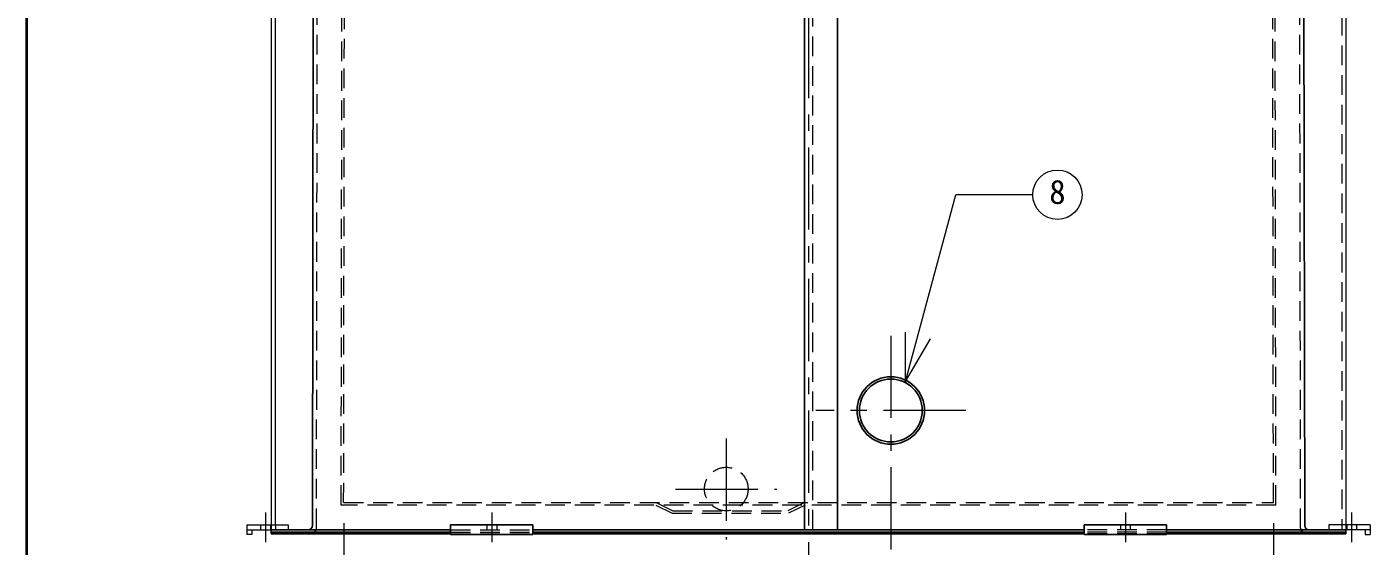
# Model space of a CAD drawing. Units: millimetres at full size, sheet at 1:20; details may follow other scales. Extents: x -4246 to 3854, y -2716 to 2904.
# Drawn here: x -4246 to -2613, y -1421 to -789 of the extents above; entities that cross this region are included whole.
import ezdxf
from ezdxf.enums import TextEntityAlignment as Align

# ---------------------------------------------------------------- set-up
doc = ezdxf.new("R2010")
doc.units = ezdxf.units.MM
doc.header["$LTSCALE"] = 20
doc.linetypes.add('CHAIN1', pattern=[8, 5, -1, 1, -1])
doc.linetypes.add('DASHED1', pattern=[1.8, 1.2, -0.6])
doc.layers.add('0-0', color=4, linetype='Continuous', lineweight=9)
doc.styles.add('ＭＳ ゴシック', font='')
doc.styles.get('ＭＳ ゴシック').set_extended_font_data('MS Gothic')

msp = doc.modelspace()

# ---------------------------------------------------------------- linework, layer by layer
at = {"layer": '0-0', "color": 1, "lineweight": 40}
msp.add_line((-4245.6, -2716.17), (-4245.6, 2903.83), dxfattribs=at)
at = {"layer": '0-0', "linetype": 'CHAIN1'}
for p, q in [((-3295.6, 343.83), (-3295.6, -1746.17)), ((-3195.6, -1165.17), (-3195.6, -1746.17)), ((-3104.6, -1256.17), (-3286.6, -1256.17)), ((-3395.6, -1290.17), (-3395.6, -1413.17)), ((-3457.1, -1351.67), (-3334.1, -1351.67)), ((-3955.6, -1380.17), (-3955.6, -1416.17)), ((-3680.6, -1380.17), (-3680.6, -1416.17)), ((-2910.6, -1380.17), (-2910.6, -1416.17)), ((-2635.6, -1380.17), (-2635.6, -1416.17)), ((-3860.57, -1393.17), (-3860.57, -1821.17)), ((-2730.63, -1393.17), (-2730.63, -1821.17))]:
    msp.add_line(p, q, dxfattribs=at)
at = {"layer": '0-0', "color": 5, "lineweight": 25}
for p, q in [((-3898.6, -1396.18), (-3896.62, -61.18)), ((-3300.6, -103.17), (-3300.6, -1401.17)), ((-3260.6, -103.17), (-3260.6, -1401.17)), ((-2692.61, -1396.18), (-2694.53, -103.17)), ((-3730.6, -1401.17), (-3948.6, -1401.17)), ((-3948.6, -1401.17), (-3948.6, -1406.17)), ((-3630.6, -1407.17), (-3630.6, -1395.17)), ((-2960.6, -1401.17), (-3630.6, -1401.17)), ((-2960.6, -1407.17), (-2960.6, -1395.17)), ((-2642.6, -1401.17), (-2860.6, -1401.17)), ((-2642.6, -1401.17), (-2642.6, -1406.17)), ((-3730.6, -1404.17), (-3948.6, -1404.17)), ((-3730.6, -1406.17), (-3948.6, -1406.17)), ((-3730.6, -1407.17), (-3630.6, -1407.17)), ((-2960.6, -1404.17), (-3630.6, -1404.17)), ((-2960.6, -1406.17), (-3630.6, -1406.17)), ((-2860.6, -1407.17), (-2960.6, -1407.17)), ((-2642.6, -1404.17), (-2860.6, -1404.17)), ((-2642.6, -1406.17), (-2860.6, -1406.17))]:
    msp.add_line(p, q, dxfattribs=at)
at = {"layer": '0-0', "color": 7, "linetype": 'DASHED1', "lineweight": 18}
for p, q in [((-3290.6, -1401.17), (-3290.6, -56.17)), ((-2730.6, -1368.17), (-2732.59, -56.18)), ((-2727.6, -1371.17), (-2729.59, -59.18)), ((-2697.61, -1399.18), (-2699.6, -56.18)), ((-3860.6, -1368.17), (-3859.24, -473.35)), ((-3893.6, -1399.18), (-3892.25, -485)), ((-3863.61, -1371.17), (-3862.25, -474.65)), ((-2727.6, -1371.17), (-3863.61, -1371.17)), ((-3860.6, -1368.17), (-2730.6, -1368.17)), ((-3730.6, -1401.17), (-3630.6, -1401.17)), ((-3686.6, -1395.17), (-3686.6, -1401.17)), ((-3674.6, -1395.17), (-3674.6, -1401.17)), ((-2860.6, -1401.17), (-2960.6, -1401.17)), ((-2916.6, -1395.17), (-2916.6, -1401.17)), ((-2904.6, -1395.17), (-2904.6, -1401.17)), ((-3730.6, -1404.17), (-3630.6, -1404.17)), ((-3730.6, -1406.17), (-3630.6, -1406.17)), ((-2860.6, -1404.17), (-2960.6, -1404.17)), ((-2860.6, -1406.17), (-2960.6, -1406.17))]:
    msp.add_line(p, q, dxfattribs=at)
at = {"layer": '0-0', "linetype": 'DASHED1'}
for p, q in [((-2647.6, -56.17), (-2647.6, -1395.17)), ((-3481.31, -1371.17), (-3461.31, -1381.17)), ((-3300.6, -1368.17), (-3320.6, -1378.17)), ((-3299.89, -1371.17), (-3319.89, -1381.17)), ((-3461.31, -1381.17), (-3319.89, -1381.17)), ((-3961.6, -1395.17), (-3961.6, -1401.17)), ((-3949.6, -1395.17), (-3949.6, -1401.17)), ((-3948.6, -1395.17), (-3948.6, -1401.17)), ((-3943.6, -1395.17), (-3943.6, -1401.17)), ((-2647.6, -1395.17), (-2647.6, -1401.17)), ((-2642.6, -1395.17), (-2642.6, -1401.17)), ((-2641.6, -1395.17), (-2641.6, -1401.17)), ((-2629.6, -1395.17), (-2629.6, -1401.17))]:
    msp.add_line(p, q, dxfattribs=at)
at = {"layer": '0-0'}
for p, q in [((-2642.6, -103.17), (-2642.6, -1395.17)), ((-3948.6, -501.32), (-3948.6, -1395.17)), ((-3943.6, -1395.17), (-3943.6, -499.94))]:
    msp.add_line(p, q, dxfattribs=at)
at = {"layer": '0-0', "color": 7, "lineweight": 18}
for p, q in [((-3177.59, -1220.78), (-3116.73, -993.66)), ((-3023.09, -993.66), (-3116.73, -993.66)), ((-3177.59, -1220.78), (-3177.59, -1160.78)), ((-3177.59, -1220.78), (-3147.59, -1168.81)), ((-3978.1, -1395.17), (-3978.1, -1407.17)), ((-3978.1, -1401.17), (-3948.6, -1401.17)), ((-3972.1, -1401.17), (-3972.1, -1407.17)), ((-2613.1, -1401.17), (-2642.6, -1401.17)), ((-2619.1, -1401.17), (-2619.1, -1407.17)), ((-2613.1, -1395.17), (-2613.1, -1407.17)), ((-3972.1, -1407.17), (-3978.1, -1407.17)), ((-2619.1, -1407.17), (-2613.1, -1407.17))]:
    msp.add_line(p, q, dxfattribs=at)
at = {"layer": '0-0', "linetype": 'DASHED1'}
msp.add_lwpolyline([(-3480.6, -1368.17), (-3460.6, -1378.17), (-3320.6, -1378.17)], dxfattribs=at)
at = {"layer": '0-0', "color": 7, "lineweight": 18}
for points in [[(-3978.1, -1395.17), (-3928.1, -1395.17), (-3928.1, -1401.17)], [(-2613.1, -1395.17), (-2663.1, -1395.17), (-2663.1, -1401.17)]]:
    msp.add_lwpolyline(points, dxfattribs=at)
at = {"layer": '0-0', "color": 5, "lineweight": 25}
for points in [[(-3730.6, -1407.17), (-3730.6, -1395.17), (-3630.6, -1395.17)], [(-2860.6, -1407.17), (-2860.6, -1395.17), (-2960.6, -1395.17)]]:
    msp.add_lwpolyline(points, dxfattribs=at)
at = {"layer": '0-0', "color": 7, "lineweight": 18}
msp.add_circle((-2993.09, -993.66), 30, dxfattribs=at)
at = {"layer": '0-0', "color": 5, "lineweight": 25}
for radius in [41, 38.15]:
    msp.add_circle((-3195.6, -1256.17), radius, dxfattribs=at)
at = {"layer": '0-0', "linetype": 'DASHED1'}
msp.add_circle((-3395.6, -1351.67), 26.5, dxfattribs=at)
at = {"layer": '0-0', "color": 5, "lineweight": 25}
for centre, start, end in [((-3903.6, -1396.17), 270, 359.91512), ((-2687.61, -1396.17), 180.08488, 270)]:
    msp.add_arc(centre, 5, start, end, dxfattribs=at)
at = {"layer": '0-0', "color": 7, "linetype": 'DASHED1', "lineweight": 18}
for centre, start, end in [((-3898.6, -1399.17), 270, 359.91512), ((-2692.61, -1399.17), 180.08488, 270)]:
    msp.add_arc(centre, 5, start, end, dxfattribs=at)

# ---------------------------------------------------------------- texts
at = {"layer": '0-0', "color": 7, "style": 'ＭＳ ゴシック'}
msp.add_text('8', height=29.33, dxfattribs=at).set_placement((-3003.09, -1013.66), align=Align.BOTTOM_LEFT)

doc.saveas('drawing.dxf')
